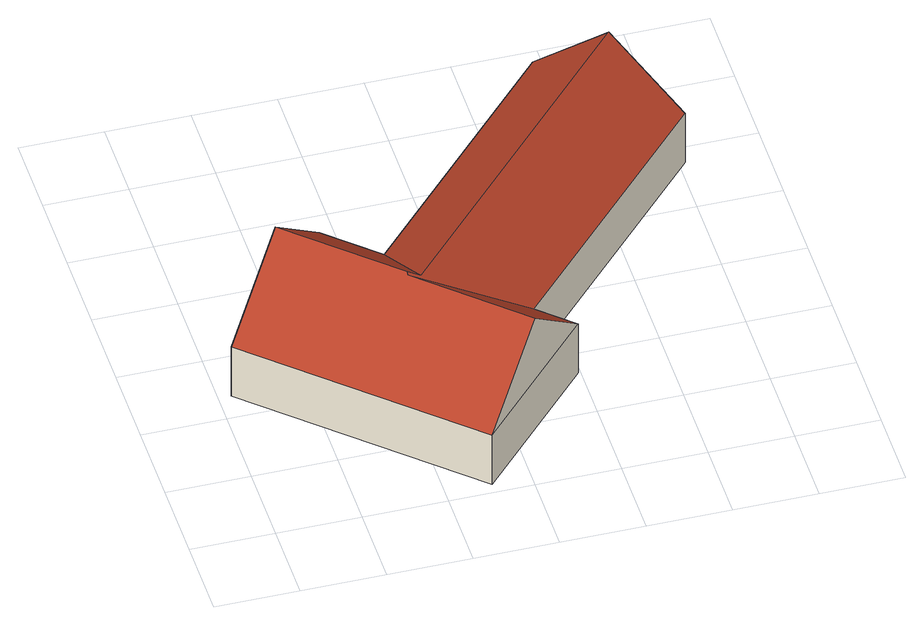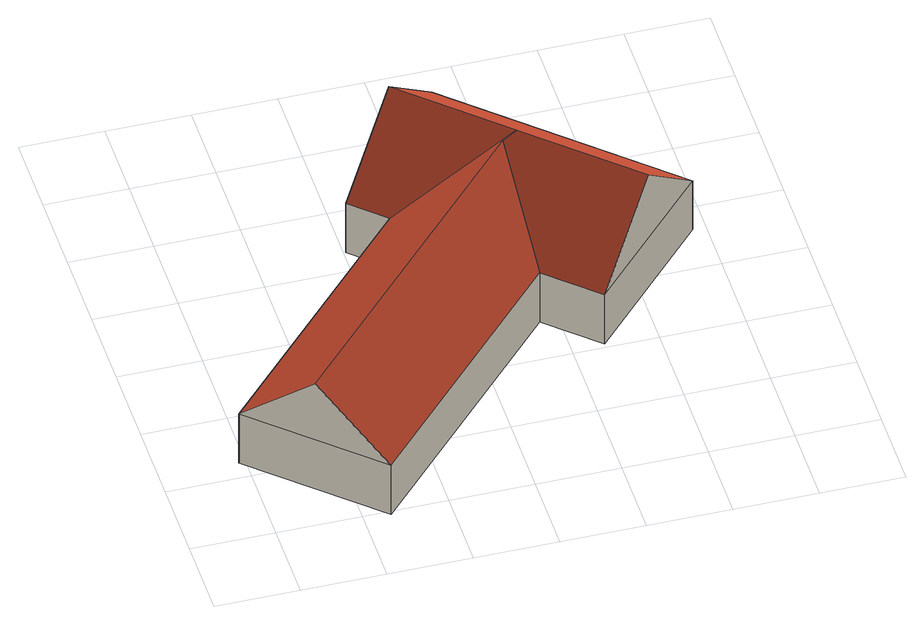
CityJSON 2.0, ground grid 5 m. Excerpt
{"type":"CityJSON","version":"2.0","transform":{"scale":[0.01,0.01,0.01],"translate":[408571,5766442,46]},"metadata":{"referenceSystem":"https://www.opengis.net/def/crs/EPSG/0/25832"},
"CityObjects":{
"building1":{"type":"Building","attributes":{"Gemeindeschluessel":"05515000","Geometrietyp2DReferenz":"3000","function":"31001_1000","roofType":"5000","measuredHeight":8.31},"address":[{"country":"Germany","locality":"Münster","thoroughfareNumber":"11","thoroughfareName":"Inselweg"}],"geometry":[{"type":"Solid","lod":"2","boundaries":[[[[0,1,2,3]],[[4,5,1,0]],[[6,7,5,4]],[[8,9,7,6]],[[10,11,9,8]],[[12,13,11,10]],[[14,15,13,12]],[[3,2,15,14]],[[16,14,12,17]],[[18,17,12,10,19]],[[10,8,19]],[[20,18,19,8,6,21]],[[6,4,21]],[[21,4,0,20]],[[17,18,20,0,3,16]],[[3,14,16]],[[1,5,7,9,11,13,15,2]]]],"semantics":{"surfaces":[{"type":"WallSurface"},{"type":"RoofSurface"},{"type":"GroundSurface"}],"values":[[0,0,0,0,0,0,0,0,1,1,0,1,0,1,1,0,2]]}}]}
},
"vertices":[
[1785,1025,418],[1785,1025,54],[3037,2374,54],[3037,2374,418],[1985,839,418],[1985,839,54],[1271,69,418],[1271,69,54],[76,1179,418],[76,1179,54],[807,1967,418],[807,1967,54],[1104,1692,418],[1104,1692,54],[2339,3022,418],[2339,3022,54],[2688,2698,832],[1129,1019,832],[1042,1015,885],[441,1573,885],[1043,998,874],[1628,454,874]
]}
